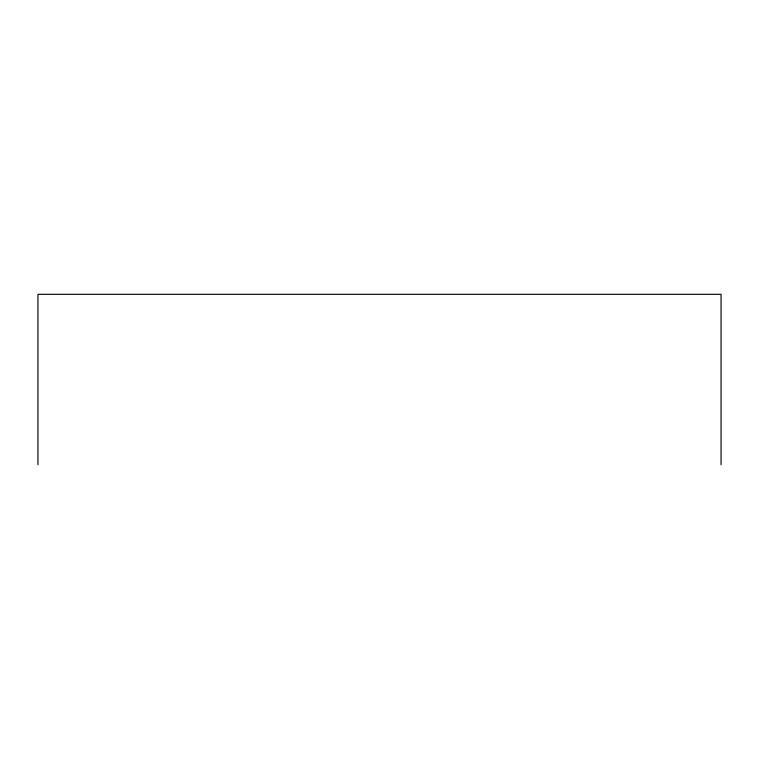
<?xml version="1.0" encoding="UTF-8"?>
<svg xmlns="http://www.w3.org/2000/svg" width="759" height="759" viewBox="0 0 759 759"><rect width="100%" height="100%" fill="white"/><g stroke="black" fill="none" stroke-linecap="round" stroke-linejoin="round"><path stroke-width="1.14" d="M721.05 464.679L721.05 294.321L37.95 294.321L37.95 464.679"/></g></svg>
